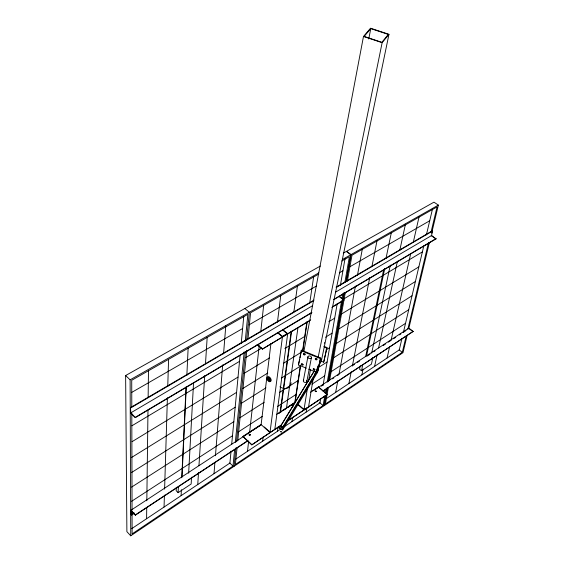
<?xml version="1.0" encoding="UTF-8"?>
<svg xmlns="http://www.w3.org/2000/svg" width="564" height="564" viewBox="0 0 564 564"><rect width="100%" height="100%" fill="white"/><g stroke="black" fill="none" stroke-linecap="round" stroke-linejoin="round"><path stroke-width="0.85" d="M311.8 312.731L135.353 417.628L130.813 412.834L130.488 407.603L314.07 300.069M247.779 440.886L135.381 515.151L130.982 510.223L245.946 434.879M146.598 518.725L146.739 507.635M146.823 500.783L147.98 410.155M148.142 397.246L148.48 370.604M164.053 507.057L164.42 495.121M164.603 489.115L167.402 397.761M167.748 386.587L168.587 359.19M176.313 487.275L176.165 490.694L178.118 492.661L191.154 483.997L191.541 477.172M178.118 492.661L178.386 486.69M181.749 477.757L186.064 386.953M181.1 495.664L181.389 489.7M181.996 476.876L186.268 387.39M186.846 375.391L188.143 348.087M188.644 473.196L193.558 382.589M197.752 484.539L198.514 472.611M198.951 465.758L204.732 375.596M205.493 363.653L207.185 337.286M316.228 371.831L314.247 370.999L279.37 428.097L282.148 429.31C284.735 424.727 278.595 427.942 282.564 427.364L316.82 370.936M214.017 473.668L214.898 462.607M215.441 455.768L222.674 364.936M223.555 353.868L225.783 325.9M231.036 451.144L229.915 463.051L131.673 528.694M231.684 444.305L240.088 355.398M241.223 343.427L243.761 316.517M132.061 513.698L132.11 533.889L233.01 466.09L234.631 449.522M235.315 442.543L244.191 351.83M245.22 341.361L247.864 314.324L131.722 380.263L131.793 406.602M234.102 466.28L235.921 447.901M236.527 441.774L245.453 351.626M246.581 340.254L249.351 312.244L244.839 308.508M237.049 447.929L235.385 464.489L323.087 405.565L324.772 396.041M237.747 440.949L246.821 350.279M247.956 338.943L250.571 312.787L318.759 274.076M280.823 425.531L251.763 444.876L242.936 436.437L261.287 424.417M247.518 451.285L248.646 441.097M249.591 432.574L259.214 345.612M260.723 331.999L263.684 305.209M257.135 344.717L262.338 349.13L310.715 319.83M251.763 444.876L281.591 424.784M270.917 343.589L261.125 424.6L269.98 432.588L282.451 336.849L277.255 332.541M262.662 441.168L263.191 436.924M277.446 322.192L280.759 295.515M274.83 429.359L287.696 333.698L282.501 329.425M277.474 431.27L278.052 427.04M280.033 412.615L291.214 331.209M293.886 311.758L297.411 286.068M280.47 412.206L291.567 331.569M286.449 408.287L297.947 327.754M291.962 421.583L292.596 417.36M294.753 402.971L300.259 366.219L281.401 378.099M302.586 350.688L306.915 321.797M309.685 303.291L313.647 276.853M295.134 402.245L300.718 365.042M302.797 351.203L307.211 321.783M307.415 388.272L303.968 409.887L297.658 404.43M308.522 381.356L310.447 369.251M306.139 412.115L306.823 407.899M308.578 406.82L313.091 379.184M312.639 391.014L318.554 386.897L327.324 394.581L288.091 420.695M320.747 398.635L320.014 402.844L283.995 426.913M323.08 385.149L337.216 303.636M340.402 285.278L345.09 258.249M306.308 368.165L298.441 364.929L301.437 350.173L320.556 357.985L317.645 372.141L282.606 429.923L279.3 428.478L279.37 428.097M325.231 393.446L325.992 389.118M327.219 382.195L341.601 300.823M342.059 298.222L342.827 293.893M344.815 282.642L349.405 256.676L341.742 261.026M325.795 395.484L323.955 405.84L130.735 535.8L126.886 531.64L125.631 375.532L320.373 266.039M326.105 393.757L327.176 387.708M328.248 381.666L344.047 292.737M346.035 281.514L350.794 254.745L346.317 251.452L343.264 253.166M326.027 395.322L324.187 405.685L402.992 352.683L407.081 335.622M326.337 393.601L327.409 387.553M328.636 380.651L344.294 292.582M346.289 281.358L351.048 254.597L438.369 205.099L433.963 202.173L346.578 251.304L351.048 254.597M282.606 429.923L283.022 427.611L317.779 370.393L318.759 365.669L318.364 365.5L314.867 374.369L315.269 374.531L318.759 365.669M328.34 387.574L325.4 404.014L402.301 352.338L406.186 336.081M329.573 380.651L345.337 292.413M347.346 281.161L351.985 255.21L437.072 206.903L431.136 231.712M299.724 359.36L298.441 364.929M300.034 357.696L301.437 350.173M335.636 392.403L337.822 380.658M339.077 373.918L355.433 286.089M357.442 275.288L362.448 248.407M303.862 351.605L363.484 36.463L370.541 28.2L388.963 34.298L321.276 361.341L318.3 366.297M303.361 380.7L307.881 356.857M368.764 38.986L370.774 28.623L388.307 34.425L381.863 42.314L364.132 36.406L370.774 28.623M306.816 381.497L311.42 357.668A1.812 1.325 11 0 0 309.051 355.947A1.812 1.325 11 0 0 308.48 358.175A1.812 1.325 11 0 0 311.42 357.668M316.242 391.656L315.53 391.049L315.163 391.67M348.89 383.548L351.203 371.824M352.359 365.944L369.751 277.587M371.866 266.835L376.971 240.906M314.247 370.999L279.3 428.478M318.131 357.456L382.131 42.681L388.963 34.298M317.779 370.393L317.313 372.698L308.663 369.138M360.262 365.853L359.578 369.194L361.51 370.759L371.429 364.161L372.86 357.491M320.556 357.985L317.313 372.698L314.952 371.711M317.715 368.652L318.364 365.5M361.51 370.759L362.715 364.908M361.876 374.87L363.089 369.025M365.684 356.476L383.576 270.093M385.966 258.566L391.31 232.77M321.24 361.228L323.68 362.222L326.965 347.544L323.814 346.261M366.607 355.743L384.761 268.401M326.965 347.544L323.68 362.222M371.662 353.17L390.316 265.108M374.595 366.367L377.126 354.714M378.578 348.03L397.437 261.146M399.749 250.487L405.445 224.211M387.059 358.041L389.696 346.416M391.014 340.586L410.705 253.694M413.222 242.59L419.144 216.449M402.005 338.287L399.27 349.884L326.436 398.551M403.373 332.478L423.79 245.918M426.398 234.864L432.532 208.856M407.828 329.242L428.478 242.83M408.717 328.798L429.373 242.633M432.031 231.543L438.369 205.099M431.82 233.193L432.412 230.746L431.608 235.533L335.383 292.251M323.454 390.887L413.144 331.413L408.808 328.135L314.479 389.957M333.761 299.674L435.993 238.896L431.608 235.533M324.547 343.222L324.652 342.616M319.457 363.681L320.317 362.243M314.867 374.369L316.129 372.296M131.059 512.049L131.067 512.711M235.794 459.117L281.098 428.844M305.321 408.562L303.982 409.457L298.243 404.494M288.126 420.427L327.374 394.321M135.381 514.883L247.807 440.618M322.756 391.113L413.144 331.413M134.211 512.873L131.271 514.805L130.996 514.516L133.203 513.064M131.631 515.052L133.795 513.628M276.705 414.314L295.064 402.287M310.475 392.191L318.554 386.897M242.908 436.705L261.252 424.678M278.137 413.616L295.021 402.555M247.42 433.913L251.107 431.495M252.58 430.529L260.681 425.214M278.369 413.624L281.316 411.692M283.53 410.247L286.477 408.315M287.95 407.349L291.637 404.931M293.111 403.965L295.317 402.52M321.339 386.107L323.553 384.655M332.393 378.86L333.867 377.894M337.547 375.476L339.02 374.51M352.281 365.81L354.495 364.358M357.442 362.426L359.649 360.981M367.016 356.145L369.97 354.213M373.65 351.795L375.123 350.829M383.231 345.513L385.438 344.061M388.384 342.129L390.598 340.684M393.545 338.745L395.752 337.3M399.439 334.882L400.912 333.916M403.119 332.464L406.066 330.532M131.588 501.297L232.495 435.746M238.353 431.939L262.352 416.352M277.594 406.447L296.022 394.476M311.934 384.14L324.695 375.85M330.525 372.057L405.53 323.334M131.546 487.134L233.82 421.675M239.756 417.882L264.22 402.224M279.469 392.459L298.116 380.531M318.505 367.481L327.099 361.975M333 358.203L408.745 309.721M131.391 472.625L235.188 407.222M241.195 403.436L265.961 387.828M325.95 350.025L329.573 347.748M335.531 343.991L412.03 295.783M131.341 457.608L236.598 392.361M242.675 388.589L267.752 373.044M283.375 363.357L301.726 351.978M325.506 337.237L332.104 333.148M338.872 328.953L415.393 281.507M132.039 441.682L238.036 377.076M244.036 373.424L269.592 357.844M284.862 348.545L304.722 336.44M328.777 321.776L334.699 318.166M340.6 314.571L418.848 266.885M131.863 425.813L239.524 361.355M245.601 357.724L261.745 348.058M344.054 298.779L422.38 251.897M332.619 306.696L343.955 299.907L339.105 296.178M262.338 349.13L309.911 320.599M331.815 307.465L343.899 300.217L339.049 296.488M135.353 417.304L311.843 312.421M333.81 299.364L436.064 238.593M130.813 412.834L312.653 305.646M336.066 287.182L432.412 230.746M130.792 407.899L313.612 300.753M336.37 287.414L432.708 230.951M131.779 392.375L242.626 328.53M248.872 324.934L316.369 286.054M339.274 272.863L342.919 270.762M349.765 266.821L429.719 220.764M130.735 535.8L130.115 379.833L318.759 272.906M342.404 259.503L350.794 254.745M292.97 406.609L292.413 405.981L293.301 405.784M363.484 36.463L382.131 42.681M324.272 347.128L326.641 348.087M301.091 350.723L320.225 358.542M282.493 427.378L283.022 427.611M431.234 235.632L435.993 238.896M409.013 328.601L413.081 331.674M399.129 349.877L402.301 352.338M282.493 329.884L287.062 333.648L282.472 336.398L277.904 332.619M318.512 387.165L322.284 390.344M323.546 391.402L327.324 394.581M257.17 344.4L262.373 348.806M319.231 402.28L323.087 405.565M264.255 426.955L270.001 432.137M242.936 436.437L251.791 444.608M229.689 462.938L233.01 466.09M125.631 375.532L130.115 379.833M135.353 417.628L130.51 412.862L130.488 407.603M135.381 515.151L131.257 510.78L131.271 514.805M130.982 510.223L130.996 514.516M131.807 413.624L132.047 510.187M291.094 382.73A18.873 9.666 58.5 0 1 279.899 386.862M321.311 358.979A0.86 0.578 31.5 0 1 321.191 359.564M317.165 358.972A0.874 0.585 31.7 0 1 315.572 358.485M314.945 369.385A0.867 0.578 31.6 0 1 313.528 368.652M305.272 353.959A0.79 0.529 32.3 0 1 304.447 354.354A0.79 0.529 32.3 0 1 303.89 353.395M303.094 364.64A0.867 0.571 32.1 0 1 301.888 363.533M267.688 377.485A2.587 1.304 58.5 0 1 269.493 377.104A2.587 1.304 58.5 0 1 271.178 380.164A2.587 1.304 58.5 0 1 269.662 381.074M269.881 380.503A1.727 0.867 58.5 0 1 268.506 379.107A1.727 0.867 58.5 0 1 268.492 377.535M270.501 379.269A1.727 0.867 58.5 0 1 270.586 379.995M306.541 380.474A1.777 1.325 11.1 0 1 306.196 382.237A1.777 1.325 11.1 0 1 303.827 381.927A1.777 1.325 11.1 0 1 303.756 380.115M281.295 426.694C282.338 428.83 283.184 425.193 281.295 426.694M280.632 431.721L281.429 431.897L280.632 431.721M316.312 391.275C314.959 392.699 315.086 389.625 316.312 391.275M250.162 435.006C248.675 436.578 248.935 433.215 250.162 435.006M250.19 434.738C248.703 436.31 248.964 432.948 250.19 434.738M315.382 359.395A0.874 0.585 31.7 0 0 316.771 359.677A0.874 0.585 31.7 0 0 315.946 358.542A0.874 0.585 31.7 0 0 315.382 359.395M313.344 369.554A0.867 0.578 31.6 0 0 314.712 369.836A0.867 0.578 31.6 0 0 313.894 368.722A0.867 0.578 31.6 0 0 313.344 369.554M303.629 354.544A0.79 0.529 32.3 0 0 304.877 354.791A0.79 0.529 32.3 0 0 304.123 353.769A0.79 0.529 32.3 0 0 303.629 354.544M301.641 364.732A0.867 0.571 32.1 0 0 303.002 365.014A0.867 0.571 32.1 0 0 302.177 363.9A0.867 0.571 32.1 0 0 301.641 364.732M267.54 378.775A1.727 0.867 58.5 0 0 269.409 380.982A1.727 0.867 58.5 0 0 269.134 378.578A1.727 0.867 58.5 0 0 267.54 378.775M266.962 378.444A2.594 1.304 58.5 0 0 269.768 381.75A2.594 1.304 58.5 0 0 269.359 378.141A2.594 1.304 58.5 0 0 266.962 378.444"/></g></svg>
